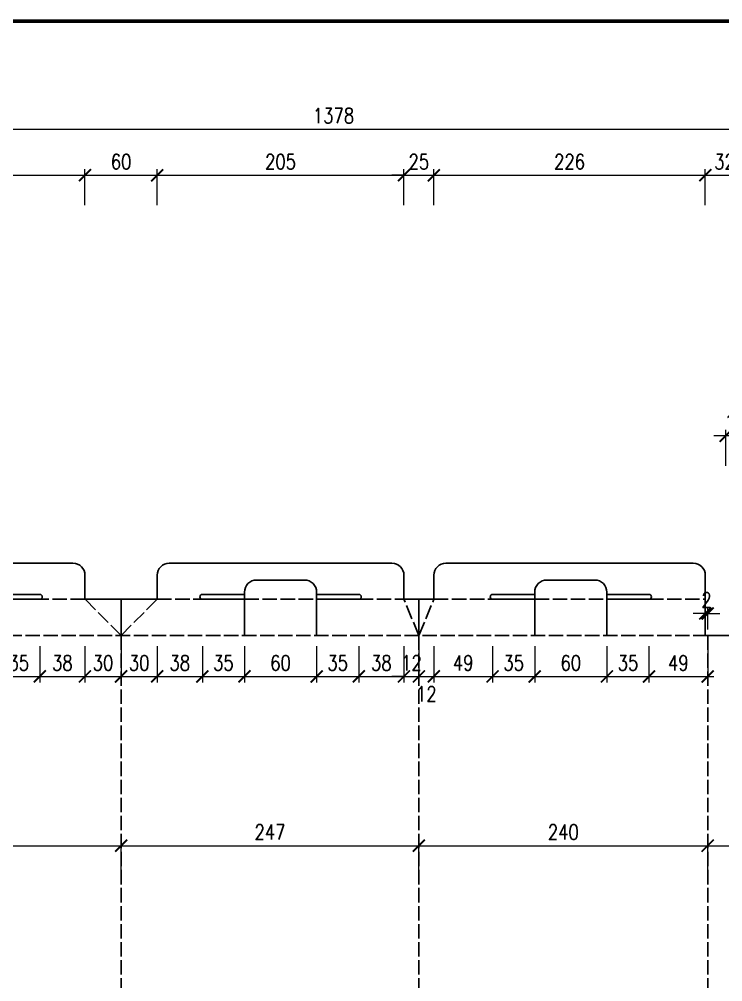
# Model space of a CAD drawing. Extents: x 5344 to 7391, y -1922 to -476.
# Drawn here: x 5915 to 6500, y -1276 to -476 of the extents above; entities that cross this region are included whole.
import ezdxf

# ---------------------------------------------------------------- set-up
doc = ezdxf.new("R2010")
doc.units = 0
doc.header["$MEASUREMENT"] = 0
doc.linetypes.add('ACAD_ISO02W100', pattern=[15, 12, -3])
doc.layers.add('A-ANNO-DIMS', color=6, linetype='Continuous', lineweight=18)
doc.layers.add('cut line', color=5, linetype='Continuous')
doc.layers.add('fold line', color=8, linetype='ACAD_ISO02W100')
doc.styles.add('Romans', font='romans.shx', dxfattribs={"width": 0.8, "bigfont": 'gbcbig.shx'})
doc.dimstyles.new('AED-P1', dxfattribs={"dimscale": 0, "dimtxt": 2.5, "dimasz": 2, "dimexe": 1, "dimexo": 1, "dimgap": 1, "dimtad": 1, "dimdec": 0, "dimzin": 0, "dimdsep": 46, "dimtxsty": 'Romans', "dimblk": 'ARCHTICK', "dimcen": 1, "dimdle": 1, "dimclrd": 256, "dimclre": 256, "dimclrt": 3, "dimazin": 0, "dimtfac": 1, "dimtdec": 0, "dimtix": 1, "dimtmove": 2, "dimatfit": 3, "dimfxl": 0, "dimtolj": 1, "dimtzin": 0, "dimlwd": -1, "dimlwe": -1, "dimarcsym": 0})

# ---------------------------------------------------------------- blocks, each defined once
blk = doc.blocks.new('_ArchTick')
at = {"color": 0, "linetype": 'ByBlock', "const_width": 0.15}
blk.add_lwpolyline([(-0.5, -0.5), (0.5, 0.5)], dxfattribs=at)
blk = doc.blocks.new('*D2')
at = {"layer": 'A-ANNO-DIMS', "transparency": 16777216}
for p, q in [((5752.52, -1187.9), (5752.52, -1157.9)), ((6000.01, -1187.9), (6000.01, -1157.9)), ((5747.52, -1162.9), (6005.01, -1162.9))]:
    blk.add_line(p, q, dxfattribs=at)
at = {"layer": 'Defpoints', "color": 0, "transparency": 16777216}
for p in [(6000.01, -1162.9), (5752.52, -1205.45), (6000.01, -1206.11)]:
    blk.add_point(p, dxfattribs=at)
at = {"layer": 'A-ANNO-DIMS', "transparency": 16777216, "xscale": 10, "yscale": 10, "zscale": 10, "rotation": 180}
blk.add_blockref('_ArchTick', (5752.52, -1162.9), dxfattribs=at)
at = {"layer": 'A-ANNO-DIMS', "transparency": 16777216, "xscale": 10, "yscale": 10, "zscale": 10}
blk.add_blockref('_ArchTick', (6000.01, -1162.9), dxfattribs=at)
at = {"layer": 'A-ANNO-DIMS', "color": 3, "transparency": 16777216, "insert": (5876.26, -1151.65), "char_height": 12.5, "attachment_point": 5, "style": 'Romans'}
blk.add_mtext('\\A1;247', dxfattribs=at)
blk = doc.blocks.new('*D3')
at = {"layer": 'A-ANNO-DIMS', "transparency": 16777216}
for p, q in [((6000.01, -1187.9), (6000.01, -1157.9)), ((6247.49, -1187.9), (6247.49, -1157.9)), ((5995.01, -1162.9), (6252.49, -1162.9))]:
    blk.add_line(p, q, dxfattribs=at)
at = {"layer": 'Defpoints', "color": 0, "transparency": 16777216}
for p in [(6247.49, -1162.9), (6000.01, -1206.11), (6247.49, -1206.11)]:
    blk.add_point(p, dxfattribs=at)
at = {"layer": 'A-ANNO-DIMS', "transparency": 16777216, "xscale": 10, "yscale": 10, "zscale": 10, "rotation": 180}
blk.add_blockref('_ArchTick', (6000.01, -1162.9), dxfattribs=at)
at = {"layer": 'A-ANNO-DIMS', "transparency": 16777216, "xscale": 10, "yscale": 10, "zscale": 10}
blk.add_blockref('_ArchTick', (6247.49, -1162.9), dxfattribs=at)
at = {"layer": 'A-ANNO-DIMS', "color": 3, "transparency": 16777216, "insert": (6123.75, -1151.65), "char_height": 12.5, "attachment_point": 5, "style": 'Romans'}
blk.add_mtext('\\A1;247', dxfattribs=at)
blk = doc.blocks.new('*D4')
at = {"layer": 'A-ANNO-DIMS', "transparency": 16777216}
for p, q in [((6247.49, -1187.9), (6247.49, -1157.9)), ((6487.49, -1187.9), (6487.49, -1157.9)), ((6242.49, -1162.9), (6492.49, -1162.9))]:
    blk.add_line(p, q, dxfattribs=at)
at = {"layer": 'Defpoints', "color": 0, "transparency": 16777216}
for p in [(6487.49, -1162.9), (6247.49, -1206.11), (6487.49, -1206.11)]:
    blk.add_point(p, dxfattribs=at)
at = {"layer": 'A-ANNO-DIMS', "transparency": 16777216, "xscale": 10, "yscale": 10, "zscale": 10, "rotation": 180}
blk.add_blockref('_ArchTick', (6247.49, -1162.9), dxfattribs=at)
at = {"layer": 'A-ANNO-DIMS', "transparency": 16777216, "xscale": 10, "yscale": 10, "zscale": 10}
blk.add_blockref('_ArchTick', (6487.49, -1162.9), dxfattribs=at)
at = {"layer": 'A-ANNO-DIMS', "color": 3, "transparency": 16777216, "insert": (6367.49, -1151.65), "char_height": 12.5, "attachment_point": 5, "style": 'Romans'}
blk.add_mtext('\\A1;240', dxfattribs=at)
blk = doc.blocks.new('*D12')
at = {"layer": 'A-ANNO-DIMS', "transparency": 16777216}
for p, q in [((5759.95, -605.57), (5975.01, -605.57)), ((5764.95, -630.57), (5764.95, -600.57)), ((5970.01, -630.57), (5970.01, -600.57))]:
    blk.add_line(p, q, dxfattribs=at)
at = {"layer": 'Defpoints', "color": 0, "transparency": 16777216}
for p in [(5970.01, -605.57), (5764.95, -948.07), (5970.01, -948.07)]:
    blk.add_point(p, dxfattribs=at)
at = {"layer": 'A-ANNO-DIMS', "transparency": 16777216, "xscale": 10, "yscale": 10, "zscale": 10, "rotation": 180}
blk.add_blockref('_ArchTick', (5764.95, -605.57), dxfattribs=at)
at = {"layer": 'A-ANNO-DIMS', "transparency": 16777216, "xscale": 10, "yscale": 10, "zscale": 10}
blk.add_blockref('_ArchTick', (5970.01, -605.57), dxfattribs=at)
at = {"layer": 'A-ANNO-DIMS', "color": 3, "transparency": 16777216, "insert": (5867.48, -594.32), "char_height": 12.5, "attachment_point": 5, "style": 'Romans'}
blk.add_mtext('\\A1;205', dxfattribs=at)
blk = doc.blocks.new('*D13')
at = {"layer": 'A-ANNO-DIMS', "transparency": 16777216}
for p, q in [((5965.01, -605.57), (6035.01, -605.57)), ((5970.01, -630.57), (5970.01, -600.57)), ((6030.01, -630.57), (6030.01, -600.57))]:
    blk.add_line(p, q, dxfattribs=at)
at = {"layer": 'Defpoints', "color": 0, "transparency": 16777216}
for p in [(6030.01, -605.57), (5970.01, -948.07), (6030.01, -948.07)]:
    blk.add_point(p, dxfattribs=at)
at = {"layer": 'A-ANNO-DIMS', "transparency": 16777216, "xscale": 10, "yscale": 10, "zscale": 10, "rotation": 180}
blk.add_blockref('_ArchTick', (5970.01, -605.57), dxfattribs=at)
at = {"layer": 'A-ANNO-DIMS', "transparency": 16777216, "xscale": 10, "yscale": 10, "zscale": 10}
blk.add_blockref('_ArchTick', (6030.01, -605.57), dxfattribs=at)
at = {"layer": 'A-ANNO-DIMS', "color": 3, "transparency": 16777216, "insert": (6000.01, -594.32), "char_height": 12.5, "attachment_point": 5, "style": 'Romans'}
blk.add_mtext('\\A1;60', dxfattribs=at)
blk = doc.blocks.new('*D14')
at = {"layer": 'A-ANNO-DIMS', "transparency": 16777216}
for p, q in [((6025.01, -605.57), (6240.07, -605.57)), ((6030.01, -630.57), (6030.01, -600.57)), ((6235.07, -630.57), (6235.07, -600.57))]:
    blk.add_line(p, q, dxfattribs=at)
at = {"layer": 'Defpoints', "color": 0, "transparency": 16777216}
for p in [(6235.07, -605.57), (6030.01, -948.07), (6235.07, -958.07)]:
    blk.add_point(p, dxfattribs=at)
at = {"layer": 'A-ANNO-DIMS', "transparency": 16777216, "xscale": 10, "yscale": 10, "zscale": 10, "rotation": 180}
blk.add_blockref('_ArchTick', (6030.01, -605.57), dxfattribs=at)
at = {"layer": 'A-ANNO-DIMS', "transparency": 16777216, "xscale": 10, "yscale": 10, "zscale": 10}
blk.add_blockref('_ArchTick', (6235.07, -605.57), dxfattribs=at)
at = {"layer": 'A-ANNO-DIMS', "color": 3, "transparency": 16777216, "insert": (6132.54, -594.32), "char_height": 12.5, "attachment_point": 5, "style": 'Romans'}
blk.add_mtext('\\A1;205', dxfattribs=at)
blk = doc.blocks.new('*D15')
at = {"layer": 'A-ANNO-DIMS', "transparency": 16777216}
for p, q in [((6235.07, -605.57), (6225.07, -605.57)), ((6235.07, -630.57), (6235.07, -600.57)), ((6235.07, -605.57), (6259.92, -605.57)), ((6259.92, -630.57), (6259.92, -600.57)), ((6259.92, -605.57), (6269.92, -605.57))]:
    blk.add_line(p, q, dxfattribs=at)
at = {"layer": 'Defpoints', "color": 0, "transparency": 16777216}
for p in [(6259.92, -605.57), (6235.07, -958.07), (6259.92, -958.07)]:
    blk.add_point(p, dxfattribs=at)
at = {"layer": 'A-ANNO-DIMS', "transparency": 16777216, "xscale": 10, "yscale": 10, "zscale": 10}
blk.add_blockref('_ArchTick', (6235.07, -605.57), dxfattribs=at)
at = {"layer": 'A-ANNO-DIMS', "transparency": 16777216, "xscale": 10, "yscale": 10, "zscale": 10, "rotation": 180}
blk.add_blockref('_ArchTick', (6259.92, -605.57), dxfattribs=at)
at = {"layer": 'A-ANNO-DIMS', "color": 3, "transparency": 16777216, "insert": (6247.49, -594.32), "char_height": 12.5, "attachment_point": 5, "style": 'Romans'}
blk.add_mtext('\\A1;25', dxfattribs=at)
blk = doc.blocks.new('*D16')
at = {"layer": 'A-ANNO-DIMS', "transparency": 16777216}
for p, q in [((6254.92, -605.57), (6490.49, -605.57)), ((6259.92, -630.57), (6259.92, -600.57)), ((6485.49, -630.57), (6485.49, -600.57))]:
    blk.add_line(p, q, dxfattribs=at)
at = {"layer": 'Defpoints', "color": 0, "transparency": 16777216}
for p in [(6485.49, -605.57), (6259.92, -958.07), (6485.49, -988.07)]:
    blk.add_point(p, dxfattribs=at)
at = {"layer": 'A-ANNO-DIMS', "transparency": 16777216, "xscale": 10, "yscale": 10, "zscale": 10, "rotation": 180}
blk.add_blockref('_ArchTick', (6259.92, -605.57), dxfattribs=at)
at = {"layer": 'A-ANNO-DIMS', "transparency": 16777216, "xscale": 10, "yscale": 10, "zscale": 10}
blk.add_blockref('_ArchTick', (6485.49, -605.57), dxfattribs=at)
at = {"layer": 'A-ANNO-DIMS', "color": 3, "transparency": 16777216, "insert": (6372.71, -594.32), "char_height": 12.5, "attachment_point": 5, "style": 'Romans'}
blk.add_mtext('\\A1;226', dxfattribs=at)
blk = doc.blocks.new('*D20')
at = {"layer": 'A-ANNO-DIMS', "transparency": 16777216}
for p, q in [((5482.52, -567.36), (6870.49, -567.36)), ((5487.52, -592.36), (5487.52, -562.36)), ((6865.49, -592.36), (6865.49, -562.36))]:
    blk.add_line(p, q, dxfattribs=at)
at = {"layer": 'Defpoints', "color": 0, "transparency": 16777216}
for p in [(6865.49, -567.36), (5487.52, -630.57), (6865.49, -630.57)]:
    blk.add_point(p, dxfattribs=at)
at = {"layer": 'A-ANNO-DIMS', "transparency": 16777216, "xscale": 10, "yscale": 10, "zscale": 10, "rotation": 180}
blk.add_blockref('_ArchTick', (5487.52, -567.36), dxfattribs=at)
at = {"layer": 'A-ANNO-DIMS', "transparency": 16777216, "xscale": 10, "yscale": 10, "zscale": 10}
blk.add_blockref('_ArchTick', (6865.49, -567.36), dxfattribs=at)
at = {"layer": 'A-ANNO-DIMS', "color": 3, "transparency": 16777216, "insert": (6176.51, -556.11), "char_height": 12.5, "attachment_point": 5, "style": 'Romans'}
blk.add_mtext('\\A1;1378', dxfattribs=at)
blk = doc.blocks.new('*D21')
at = {"layer": 'A-ANNO-DIMS', "transparency": 16777216}
for p, q in [((6480.49, -605.57), (6522.49, -605.57)), ((6485.49, -630.57), (6485.49, -600.57)), ((6517.49, -630.57), (6517.49, -600.57))]:
    blk.add_line(p, q, dxfattribs=at)
at = {"layer": 'Defpoints', "color": 0, "transparency": 16777216}
for p in [(6517.49, -605.57), (6517.49, -968.07), (6485.49, -988.07)]:
    blk.add_point(p, dxfattribs=at)
at = {"layer": 'A-ANNO-DIMS', "transparency": 16777216, "xscale": 10, "yscale": 10, "zscale": 10, "rotation": 180}
blk.add_blockref('_ArchTick', (6485.49, -605.57), dxfattribs=at)
at = {"layer": 'A-ANNO-DIMS', "transparency": 16777216, "xscale": 10, "yscale": 10, "zscale": 10}
blk.add_blockref('_ArchTick', (6517.49, -605.57), dxfattribs=at)
at = {"layer": 'A-ANNO-DIMS', "color": 3, "transparency": 16777216, "insert": (6501.49, -594.32), "char_height": 12.5, "attachment_point": 5, "style": 'Romans'}
blk.add_mtext('\\A1;32', dxfattribs=at)
blk = doc.blocks.new('*D32')
at = {"layer": 'A-ANNO-DIMS', "transparency": 16777216}
for p, q in [((5897.48, -997.19), (5897.48, -1027.19)), ((5932.48, -997.19), (5932.48, -1027.19)), ((5892.48, -1022.19), (5937.48, -1022.19))]:
    blk.add_line(p, q, dxfattribs=at)
at = {"layer": 'Defpoints', "color": 0, "transparency": 16777216}
for p in [(5932.48, -958.07), (5897.48, -988.07), (5932.48, -1022.19)]:
    blk.add_point(p, dxfattribs=at)
at = {"layer": 'A-ANNO-DIMS', "transparency": 16777216, "xscale": 10, "yscale": 10, "zscale": 10, "rotation": 180}
blk.add_blockref('_ArchTick', (5897.48, -1022.19), dxfattribs=at)
at = {"layer": 'A-ANNO-DIMS', "transparency": 16777216, "xscale": 10, "yscale": 10, "zscale": 10}
blk.add_blockref('_ArchTick', (5932.48, -1022.19), dxfattribs=at)
at = {"layer": 'A-ANNO-DIMS', "color": 3, "transparency": 16777216, "insert": (5914.98, -1010.94), "char_height": 12.5, "attachment_point": 5, "style": 'Romans'}
blk.add_mtext('\\A1;35', dxfattribs=at)
blk = doc.blocks.new('*D33')
at = {"layer": 'A-ANNO-DIMS', "transparency": 16777216}
for p, q in [((5932.48, -997.19), (5932.48, -1027.19)), ((5970.01, -997.19), (5970.01, -1027.19)), ((5927.48, -1022.19), (5975.01, -1022.19))]:
    blk.add_line(p, q, dxfattribs=at)
at = {"layer": 'Defpoints', "color": 0, "transparency": 16777216}
for p in [(5932.48, -958.07), (5970.01, -958.07), (5970.01, -1022.19)]:
    blk.add_point(p, dxfattribs=at)
at = {"layer": 'A-ANNO-DIMS', "transparency": 16777216, "xscale": 10, "yscale": 10, "zscale": 10, "rotation": 180}
blk.add_blockref('_ArchTick', (5932.48, -1022.19), dxfattribs=at)
at = {"layer": 'A-ANNO-DIMS', "transparency": 16777216, "xscale": 10, "yscale": 10, "zscale": 10}
blk.add_blockref('_ArchTick', (5970.01, -1022.19), dxfattribs=at)
at = {"layer": 'A-ANNO-DIMS', "color": 3, "transparency": 16777216, "insert": (5951.24, -1010.94), "char_height": 12.5, "attachment_point": 5, "style": 'Romans'}
blk.add_mtext('\\A1;38', dxfattribs=at)
blk = doc.blocks.new('*D34')
at = {"layer": 'A-ANNO-DIMS', "transparency": 16777216}
for p, q in [((5970.01, -997.19), (5970.01, -1027.19)), ((6000.01, -997.19), (6000.01, -1027.19)), ((5965.01, -1022.19), (6005.01, -1022.19))]:
    blk.add_line(p, q, dxfattribs=at)
at = {"layer": 'Defpoints', "color": 0, "transparency": 16777216}
for p in [(5970.01, -958.07), (6000.01, -988.07), (6000.01, -1022.19)]:
    blk.add_point(p, dxfattribs=at)
at = {"layer": 'A-ANNO-DIMS', "transparency": 16777216, "xscale": 10, "yscale": 10, "zscale": 10, "rotation": 180}
blk.add_blockref('_ArchTick', (5970.01, -1022.19), dxfattribs=at)
at = {"layer": 'A-ANNO-DIMS', "transparency": 16777216, "xscale": 10, "yscale": 10, "zscale": 10}
blk.add_blockref('_ArchTick', (6000.01, -1022.19), dxfattribs=at)
at = {"layer": 'A-ANNO-DIMS', "color": 3, "transparency": 16777216, "insert": (5985.01, -1010.94), "char_height": 12.5, "attachment_point": 5, "style": 'Romans'}
blk.add_mtext('\\A1;30', dxfattribs=at)
blk = doc.blocks.new('*D35')
at = {"layer": 'A-ANNO-DIMS', "transparency": 16777216}
for p, q in [((6000.01, -997.19), (6000.01, -1027.19)), ((6030.01, -997.19), (6030.01, -1027.19)), ((5995.01, -1022.19), (6035.01, -1022.19))]:
    blk.add_line(p, q, dxfattribs=at)
at = {"layer": 'Defpoints', "color": 0, "transparency": 16777216}
for p in [(6000.01, -958.07), (6030.01, -958.07), (6030.01, -1022.19)]:
    blk.add_point(p, dxfattribs=at)
at = {"layer": 'A-ANNO-DIMS', "transparency": 16777216, "xscale": 10, "yscale": 10, "zscale": 10, "rotation": 180}
blk.add_blockref('_ArchTick', (6000.01, -1022.19), dxfattribs=at)
at = {"layer": 'A-ANNO-DIMS', "transparency": 16777216, "xscale": 10, "yscale": 10, "zscale": 10}
blk.add_blockref('_ArchTick', (6030.01, -1022.19), dxfattribs=at)
at = {"layer": 'A-ANNO-DIMS', "color": 3, "transparency": 16777216, "insert": (6015.01, -1010.94), "char_height": 12.5, "attachment_point": 5, "style": 'Romans'}
blk.add_mtext('\\A1;30', dxfattribs=at)
blk = doc.blocks.new('*D36')
at = {"layer": 'A-ANNO-DIMS', "transparency": 16777216}
for p, q in [((6030.01, -997.19), (6030.01, -1027.19)), ((6067.54, -997.19), (6067.54, -1027.19)), ((6025.01, -1022.19), (6072.54, -1022.19))]:
    blk.add_line(p, q, dxfattribs=at)
at = {"layer": 'Defpoints', "color": 0, "transparency": 16777216}
for p in [(6030.01, -958.07), (6067.54, -958.07), (6067.54, -1022.19)]:
    blk.add_point(p, dxfattribs=at)
at = {"layer": 'A-ANNO-DIMS', "transparency": 16777216, "xscale": 10, "yscale": 10, "zscale": 10, "rotation": 180}
blk.add_blockref('_ArchTick', (6030.01, -1022.19), dxfattribs=at)
at = {"layer": 'A-ANNO-DIMS', "transparency": 16777216, "xscale": 10, "yscale": 10, "zscale": 10}
blk.add_blockref('_ArchTick', (6067.54, -1022.19), dxfattribs=at)
at = {"layer": 'A-ANNO-DIMS', "color": 3, "transparency": 16777216, "insert": (6048.77, -1010.94), "char_height": 12.5, "attachment_point": 5, "style": 'Romans'}
blk.add_mtext('\\A1;38', dxfattribs=at)
blk = doc.blocks.new('*D37')
at = {"layer": 'A-ANNO-DIMS', "transparency": 16777216}
for p, q in [((6067.54, -997.19), (6067.54, -1027.19)), ((6102.54, -997.19), (6102.54, -1027.19)), ((6062.54, -1022.19), (6107.54, -1022.19))]:
    blk.add_line(p, q, dxfattribs=at)
at = {"layer": 'Defpoints', "color": 0, "transparency": 16777216}
for p in [(6067.54, -958.07), (6102.54, -958.07), (6102.54, -1022.19)]:
    blk.add_point(p, dxfattribs=at)
at = {"layer": 'A-ANNO-DIMS', "transparency": 16777216, "xscale": 10, "yscale": 10, "zscale": 10, "rotation": 180}
blk.add_blockref('_ArchTick', (6067.54, -1022.19), dxfattribs=at)
at = {"layer": 'A-ANNO-DIMS', "transparency": 16777216, "xscale": 10, "yscale": 10, "zscale": 10}
blk.add_blockref('_ArchTick', (6102.54, -1022.19), dxfattribs=at)
at = {"layer": 'A-ANNO-DIMS', "color": 3, "transparency": 16777216, "insert": (6085.04, -1010.94), "char_height": 12.5, "attachment_point": 5, "style": 'Romans'}
blk.add_mtext('\\A1;35', dxfattribs=at)
blk = doc.blocks.new('*D38')
at = {"layer": 'A-ANNO-DIMS', "transparency": 16777216}
for p, q in [((6102.54, -997.19), (6102.54, -1027.19)), ((6162.54, -997.19), (6162.54, -1027.19)), ((6097.54, -1022.19), (6167.54, -1022.19))]:
    blk.add_line(p, q, dxfattribs=at)
at = {"layer": 'Defpoints', "color": 0, "transparency": 16777216}
for p in [(6102.54, -958.07), (6162.54, -970.07), (6162.54, -1022.19)]:
    blk.add_point(p, dxfattribs=at)
at = {"layer": 'A-ANNO-DIMS', "transparency": 16777216, "xscale": 10, "yscale": 10, "zscale": 10, "rotation": 180}
blk.add_blockref('_ArchTick', (6102.54, -1022.19), dxfattribs=at)
at = {"layer": 'A-ANNO-DIMS', "transparency": 16777216, "xscale": 10, "yscale": 10, "zscale": 10}
blk.add_blockref('_ArchTick', (6162.54, -1022.19), dxfattribs=at)
at = {"layer": 'A-ANNO-DIMS', "color": 3, "transparency": 16777216, "insert": (6132.54, -1010.94), "char_height": 12.5, "attachment_point": 5, "style": 'Romans'}
blk.add_mtext('\\A1;60', dxfattribs=at)
blk = doc.blocks.new('*D39')
at = {"layer": 'A-ANNO-DIMS', "transparency": 16777216}
for p, q in [((6162.54, -997.19), (6162.54, -1027.19)), ((6197.54, -997.19), (6197.54, -1027.19)), ((6157.54, -1022.19), (6202.54, -1022.19))]:
    blk.add_line(p, q, dxfattribs=at)
at = {"layer": 'Defpoints', "color": 0, "transparency": 16777216}
for p in [(6197.54, -958.07), (6162.54, -970.07), (6197.54, -1022.19)]:
    blk.add_point(p, dxfattribs=at)
at = {"layer": 'A-ANNO-DIMS', "transparency": 16777216, "xscale": 10, "yscale": 10, "zscale": 10, "rotation": 180}
blk.add_blockref('_ArchTick', (6162.54, -1022.19), dxfattribs=at)
at = {"layer": 'A-ANNO-DIMS', "transparency": 16777216, "xscale": 10, "yscale": 10, "zscale": 10}
blk.add_blockref('_ArchTick', (6197.54, -1022.19), dxfattribs=at)
at = {"layer": 'A-ANNO-DIMS', "color": 3, "transparency": 16777216, "insert": (6180.04, -1010.94), "char_height": 12.5, "attachment_point": 5, "style": 'Romans'}
blk.add_mtext('\\A1;35', dxfattribs=at)
blk = doc.blocks.new('*D40')
at = {"layer": 'A-ANNO-DIMS', "transparency": 16777216}
for p, q in [((6197.54, -997.19), (6197.54, -1027.19)), ((6235.07, -997.19), (6235.07, -1027.19)), ((6192.54, -1022.19), (6240.07, -1022.19))]:
    blk.add_line(p, q, dxfattribs=at)
at = {"layer": 'Defpoints', "color": 0, "transparency": 16777216}
for p in [(6197.54, -958.07), (6235.07, -958.07), (6235.07, -1022.19)]:
    blk.add_point(p, dxfattribs=at)
at = {"layer": 'A-ANNO-DIMS', "transparency": 16777216, "xscale": 10, "yscale": 10, "zscale": 10, "rotation": 180}
blk.add_blockref('_ArchTick', (6197.54, -1022.19), dxfattribs=at)
at = {"layer": 'A-ANNO-DIMS', "transparency": 16777216, "xscale": 10, "yscale": 10, "zscale": 10}
blk.add_blockref('_ArchTick', (6235.07, -1022.19), dxfattribs=at)
at = {"layer": 'A-ANNO-DIMS', "color": 3, "transparency": 16777216, "insert": (6216.3, -1010.94), "char_height": 12.5, "attachment_point": 5, "style": 'Romans'}
blk.add_mtext('\\A1;38', dxfattribs=at)
blk = doc.blocks.new('*D41')
at = {"layer": 'A-ANNO-DIMS', "transparency": 16777216}
for p, q in [((6235.07, -997.19), (6235.07, -1027.19)), ((6247.49, -997.19), (6247.49, -1027.19)), ((6235.07, -1022.19), (6225.07, -1022.19)), ((6235.07, -1022.19), (6247.49, -1022.19)), ((6247.49, -1022.19), (6257.49, -1022.19))]:
    blk.add_line(p, q, dxfattribs=at)
at = {"layer": 'Defpoints', "color": 0, "transparency": 16777216}
for p in [(6235.07, -958.07), (6247.49, -988.07), (6247.49, -1022.19)]:
    blk.add_point(p, dxfattribs=at)
at = {"layer": 'A-ANNO-DIMS', "transparency": 16777216, "xscale": 10, "yscale": 10, "zscale": 10}
blk.add_blockref('_ArchTick', (6235.07, -1022.19), dxfattribs=at)
at = {"layer": 'A-ANNO-DIMS', "transparency": 16777216, "xscale": 10, "yscale": 10, "zscale": 10, "rotation": 180}
blk.add_blockref('_ArchTick', (6247.49, -1022.19), dxfattribs=at)
at = {"layer": 'A-ANNO-DIMS', "color": 3, "transparency": 16777216, "insert": (6241.28, -1010.94), "char_height": 12.5, "attachment_point": 5, "style": 'Romans'}
blk.add_mtext('\\A1;12', dxfattribs=at)
blk = doc.blocks.new('*D42')
at = {"layer": 'A-ANNO-DIMS', "transparency": 16777216}
for p, q in [((6247.49, -997.19), (6247.49, -1027.19)), ((6259.92, -997.19), (6259.92, -1027.19)), ((6242.49, -1022.19), (6264.92, -1022.19))]:
    blk.add_line(p, q, dxfattribs=at)
at = {"layer": 'Defpoints', "color": 0, "transparency": 16777216}
for p in [(6247.49, -958.07), (6259.92, -958.07), (6259.92, -1022.19)]:
    blk.add_point(p, dxfattribs=at)
at = {"layer": 'A-ANNO-DIMS', "transparency": 16777216, "xscale": 10, "yscale": 10, "zscale": 10, "rotation": 180}
blk.add_blockref('_ArchTick', (6247.49, -1022.19), dxfattribs=at)
at = {"layer": 'A-ANNO-DIMS', "transparency": 16777216, "xscale": 10, "yscale": 10, "zscale": 10}
blk.add_blockref('_ArchTick', (6259.92, -1022.19), dxfattribs=at)
at = {"layer": 'A-ANNO-DIMS', "color": 3, "transparency": 16777216, "insert": (6253.71, -1036.79), "char_height": 12.5, "attachment_point": 5, "style": 'Romans'}
blk.add_mtext('\\A1;12', dxfattribs=at)
blk = doc.blocks.new('*D43')
at = {"layer": 'A-ANNO-DIMS', "transparency": 16777216}
for p, q in [((6259.92, -997.19), (6259.92, -1027.19)), ((6308.71, -997.19), (6308.71, -1027.19)), ((6254.92, -1022.19), (6313.71, -1022.19))]:
    blk.add_line(p, q, dxfattribs=at)
at = {"layer": 'Defpoints', "color": 0, "transparency": 16777216}
for p in [(6259.92, -958.07), (6308.71, -958.07), (6308.71, -1022.19)]:
    blk.add_point(p, dxfattribs=at)
at = {"layer": 'A-ANNO-DIMS', "transparency": 16777216, "xscale": 10, "yscale": 10, "zscale": 10, "rotation": 180}
blk.add_blockref('_ArchTick', (6259.92, -1022.19), dxfattribs=at)
at = {"layer": 'A-ANNO-DIMS', "transparency": 16777216, "xscale": 10, "yscale": 10, "zscale": 10}
blk.add_blockref('_ArchTick', (6308.71, -1022.19), dxfattribs=at)
at = {"layer": 'A-ANNO-DIMS', "color": 3, "transparency": 16777216, "insert": (6284.31, -1010.94), "char_height": 12.5, "attachment_point": 5, "style": 'Romans'}
blk.add_mtext('\\A1;49', dxfattribs=at)
blk = doc.blocks.new('*D44')
at = {"layer": 'A-ANNO-DIMS', "transparency": 16777216}
for p, q in [((6308.71, -997.19), (6308.71, -1027.19)), ((6343.71, -997.19), (6343.71, -1027.19)), ((6303.71, -1022.19), (6348.71, -1022.19))]:
    blk.add_line(p, q, dxfattribs=at)
at = {"layer": 'Defpoints', "color": 0, "transparency": 16777216}
for p in [(6308.71, -958.07), (6343.71, -958.07), (6343.71, -1022.19)]:
    blk.add_point(p, dxfattribs=at)
at = {"layer": 'A-ANNO-DIMS', "transparency": 16777216, "xscale": 10, "yscale": 10, "zscale": 10, "rotation": 180}
blk.add_blockref('_ArchTick', (6308.71, -1022.19), dxfattribs=at)
at = {"layer": 'A-ANNO-DIMS', "transparency": 16777216, "xscale": 10, "yscale": 10, "zscale": 10}
blk.add_blockref('_ArchTick', (6343.71, -1022.19), dxfattribs=at)
at = {"layer": 'A-ANNO-DIMS', "color": 3, "transparency": 16777216, "insert": (6326.21, -1010.94), "char_height": 12.5, "attachment_point": 5, "style": 'Romans'}
blk.add_mtext('\\A1;35', dxfattribs=at)
blk = doc.blocks.new('*D45')
at = {"layer": 'A-ANNO-DIMS', "transparency": 16777216}
for p, q in [((6343.71, -997.19), (6343.71, -1027.19)), ((6403.71, -997.19), (6403.71, -1027.19)), ((6338.71, -1022.19), (6408.71, -1022.19))]:
    blk.add_line(p, q, dxfattribs=at)
at = {"layer": 'Defpoints', "color": 0, "transparency": 16777216}
for p in [(6343.71, -958.07), (6403.71, -958.07), (6403.71, -1022.19)]:
    blk.add_point(p, dxfattribs=at)
at = {"layer": 'A-ANNO-DIMS', "transparency": 16777216, "xscale": 10, "yscale": 10, "zscale": 10, "rotation": 180}
blk.add_blockref('_ArchTick', (6343.71, -1022.19), dxfattribs=at)
at = {"layer": 'A-ANNO-DIMS', "transparency": 16777216, "xscale": 10, "yscale": 10, "zscale": 10}
blk.add_blockref('_ArchTick', (6403.71, -1022.19), dxfattribs=at)
at = {"layer": 'A-ANNO-DIMS', "color": 3, "transparency": 16777216, "insert": (6373.71, -1010.94), "char_height": 12.5, "attachment_point": 5, "style": 'Romans'}
blk.add_mtext('\\A1;60', dxfattribs=at)
blk = doc.blocks.new('*D46')
at = {"layer": 'A-ANNO-DIMS', "transparency": 16777216}
for p, q in [((6403.71, -997.19), (6403.71, -1027.19)), ((6438.71, -997.19), (6438.71, -1027.19)), ((6398.71, -1022.19), (6443.71, -1022.19))]:
    blk.add_line(p, q, dxfattribs=at)
at = {"layer": 'Defpoints', "color": 0, "transparency": 16777216}
for p in [(6403.71, -958.07), (6438.71, -958.07), (6438.71, -1022.19)]:
    blk.add_point(p, dxfattribs=at)
at = {"layer": 'A-ANNO-DIMS', "transparency": 16777216, "xscale": 10, "yscale": 10, "zscale": 10, "rotation": 180}
blk.add_blockref('_ArchTick', (6403.71, -1022.19), dxfattribs=at)
at = {"layer": 'A-ANNO-DIMS', "transparency": 16777216, "xscale": 10, "yscale": 10, "zscale": 10}
blk.add_blockref('_ArchTick', (6438.71, -1022.19), dxfattribs=at)
at = {"layer": 'A-ANNO-DIMS', "color": 3, "transparency": 16777216, "insert": (6421.21, -1010.94), "char_height": 12.5, "attachment_point": 5, "style": 'Romans'}
blk.add_mtext('\\A1;35', dxfattribs=at)
blk = doc.blocks.new('*D47')
at = {"layer": 'A-ANNO-DIMS', "transparency": 16777216}
for p, q in [((6438.71, -997.19), (6438.71, -1027.19)), ((6487.49, -997.19), (6487.49, -1027.19)), ((6433.71, -1022.19), (6492.49, -1022.19))]:
    blk.add_line(p, q, dxfattribs=at)
at = {"layer": 'Defpoints', "color": 0, "transparency": 16777216}
for p in [(6438.71, -958.07), (6487.49, -988.07), (6487.49, -1022.19)]:
    blk.add_point(p, dxfattribs=at)
at = {"layer": 'A-ANNO-DIMS', "transparency": 16777216, "xscale": 10, "yscale": 10, "zscale": 10, "rotation": 180}
blk.add_blockref('_ArchTick', (6438.71, -1022.19), dxfattribs=at)
at = {"layer": 'A-ANNO-DIMS', "transparency": 16777216, "xscale": 10, "yscale": 10, "zscale": 10}
blk.add_blockref('_ArchTick', (6487.49, -1022.19), dxfattribs=at)
at = {"layer": 'A-ANNO-DIMS', "color": 3, "transparency": 16777216, "insert": (6463.1, -1010.94), "char_height": 12.5, "attachment_point": 5, "style": 'Romans'}
blk.add_mtext('\\A1;49', dxfattribs=at)
blk = doc.blocks.new('*D49')
at = {"layer": 'A-ANNO-DIMS', "transparency": 16777216}
for p, q in [((6485.49, -983.07), (6485.49, -964.82)), ((6487.49, -983.07), (6487.49, -964.82)), ((6485.49, -969.82), (6475.49, -969.82)), ((6485.49, -969.82), (6487.49, -969.82)), ((6487.49, -969.82), (6497.49, -969.82))]:
    blk.add_line(p, q, dxfattribs=at)
at = {"layer": 'Defpoints', "color": 0, "transparency": 16777216}
for p in [(6487.49, -969.82), (6485.49, -988.07), (6487.49, -988.07)]:
    blk.add_point(p, dxfattribs=at)
at = {"layer": 'A-ANNO-DIMS', "transparency": 16777216, "xscale": 10, "yscale": 10, "zscale": 10}
blk.add_blockref('_ArchTick', (6485.49, -969.82), dxfattribs=at)
at = {"layer": 'A-ANNO-DIMS', "transparency": 16777216, "xscale": 10, "yscale": 10, "zscale": 10, "rotation": 180}
blk.add_blockref('_ArchTick', (6487.49, -969.82), dxfattribs=at)
at = {"layer": 'A-ANNO-DIMS', "color": 3, "transparency": 16777216, "insert": (6486.49, -958.57), "char_height": 12.5, "attachment_point": 5, "style": 'Romans'}
blk.add_mtext('\\A1;2', dxfattribs=at)
blk = doc.blocks.new('*D173')
at = {"layer": 'A-ANNO-DIMS', "transparency": 16777216}
for p, q in [((6502.49, -822.22), (6492.49, -822.22)), ((6502.49, -847.22), (6502.49, -817.22)), ((6517.49, -822.22), (6502.49, -822.22)), ((6517.49, -843.07), (6517.49, -817.22)), ((6517.49, -822.22), (6527.49, -822.22))]:
    blk.add_line(p, q, dxfattribs=at)
at = {"layer": 'Defpoints', "color": 0, "transparency": 16777216}
for p in [(6502.49, -822.22), (6517.49, -848.07), (6502.49, -853.07)]:
    blk.add_point(p, dxfattribs=at)
at = {"layer": 'A-ANNO-DIMS', "transparency": 16777216, "xscale": 10, "yscale": 10, "zscale": 10}
blk.add_blockref('_ArchTick', (6502.49, -822.22), dxfattribs=at)
at = {"layer": 'A-ANNO-DIMS', "transparency": 16777216, "xscale": 10, "yscale": 10, "zscale": 10, "rotation": 180}
blk.add_blockref('_ArchTick', (6517.49, -822.22), dxfattribs=at)
at = {"layer": 'A-ANNO-DIMS', "color": 3, "transparency": 16777216, "insert": (6509.99, -810.97), "char_height": 12.5, "attachment_point": 5, "style": 'Romans'}
blk.add_mtext('\\A1;15', dxfattribs=at)
blk = doc.blocks.new('*D177')
at = {"layer": 'A-ANNO-DIMS', "transparency": 16777216}
for p, q in [((6487.49, -1187.9), (6487.49, -1157.9)), ((6588.99, -1174.32), (6588.99, -1157.9)), ((6482.49, -1162.9), (6593.99, -1162.9))]:
    blk.add_line(p, q, dxfattribs=at)
at = {"layer": 'Defpoints', "color": 0, "transparency": 16777216}
for p in [(6588.99, -1162.9), (6588.99, -1179.32), (6487.49, -1206.11)]:
    blk.add_point(p, dxfattribs=at)
at = {"layer": 'A-ANNO-DIMS', "transparency": 16777216, "xscale": 10, "yscale": 10, "zscale": 10, "rotation": 180}
blk.add_blockref('_ArchTick', (6487.49, -1162.9), dxfattribs=at)
at = {"layer": 'A-ANNO-DIMS', "transparency": 16777216, "xscale": 10, "yscale": 10, "zscale": 10}
blk.add_blockref('_ArchTick', (6588.99, -1162.9), dxfattribs=at)
at = {"layer": 'A-ANNO-DIMS', "color": 3, "transparency": 16777216, "insert": (6538.24, -1151.65), "char_height": 12.5, "attachment_point": 5, "style": 'Romans'}
blk.add_mtext('\\A1;102', dxfattribs=at)

msp = doc.modelspace()

# ---------------------------------------------------------------- linework, layer by layer
at = {"const_width": 3}
msp.add_lwpolyline([(5345.95, -1920.82), (7389.58, -1920.82), (7389.58, -477.4), (5345.95, -477.4)], close=True, dxfattribs=at)
at = {"layer": 'cut line', "linetype": 'Continuous'}
for p, q in [((5960.01, -928.07), (5774.95, -928.07)), ((6225.07, -928.07), (6040.01, -928.07)), ((6475.49, -928.07), (6269.92, -928.07)), ((5970.01, -958.07), (5970.01, -938.07)), ((6030.01, -958.07), (6030.01, -938.07)), ((6235.07, -958.07), (6235.07, -938.07)), ((6259.92, -958.07), (6259.92, -938.07)), ((6485.49, -938.07), (6485.49, -988.07)), ((5970.01, -958.07), (6030.01, -958.07)), ((6000.01, -958.07), (6000.01, -988.07)), ((6235.07, -958.07), (6259.92, -958.07)), ((6247.49, -958.07), (6247.49, -988.07)), ((6517.49, -988.07), (6487.49, -988.07))]:
    msp.add_line(p, q, dxfattribs=at)
for points in [[(6102.54, -988.07), (6102.54, -952.07, -0.414214), (6112.54, -942.07), (6152.54, -942.07, -0.414214), (6162.54, -952.07), (6162.54, -988.07)], [(6343.71, -988.07), (6343.71, -952.07, -0.414214), (6353.71, -942.07), (6393.71, -942.07, -0.414214), (6403.71, -952.07), (6403.71, -988.07)], [(5897.48, -954.07), (5932.48, -954.07, -1), (5932.48, -958.07), (5897.48, -958.07)], [(6102.54, -954.07), (6067.54, -954.07, 1), (6067.54, -958.07), (6102.54, -958.07)], [(6162.54, -954.07), (6197.54, -954.07, -1), (6197.54, -958.07), (6162.54, -958.07)], [(6343.71, -954.07), (6308.71, -954.07, 1), (6308.71, -958.07), (6343.71, -958.07)], [(6403.71, -954.07), (6438.71, -954.07, -1), (6438.71, -958.07), (6403.71, -958.07)]]:
    msp.add_lwpolyline(points, format="xyb", dxfattribs=at)
for centre, start, end in [((5960.01, -938.07), 360, 90), ((6040.01, -938.07), 90, 180), ((6225.07, -938.07), 0, 90), ((6269.92, -938.07), 90, 180), ((6475.49, -938.07), 360, 90)]:
    msp.add_arc(centre, 10, start, end, dxfattribs=at)
at = {"layer": 'fold line'}
for p, q in [((5970.01, -958.07), (5932.48, -958.07)), ((6000.01, -988.07), (5970.01, -958.07)), ((6000.01, -988.07), (6030.01, -958.07)), ((6030.01, -958.07), (6067.54, -958.07)), ((6102.54, -958.07), (6162.54, -958.07)), ((6197.54, -958.07), (6235.07, -958.07)), ((6247.49, -988.07), (6235.07, -958.07)), ((6247.49, -988.07), (6259.92, -958.07)), ((6259.92, -958.07), (6308.71, -958.07)), ((6343.71, -958.07), (6403.71, -958.07)), ((6438.71, -958.07), (6485.49, -958.07)), ((6487.49, -988.07), (5512.52, -988.07)), ((6000.01, -988.07), (6000.01, -1323.07)), ((6247.49, -988.07), (6247.49, -1323.07)), ((6487.49, -988.07), (6487.49, -1323.07))]:
    msp.add_line(p, q, dxfattribs=at)

# ---------------------------------------------------------------- dimensions: what is measured, and where the dimension line sits
at = {"layer": 'A-ANNO-DIMS'}
for base, p1, p2, picture, middle in [((6865.49, -567.36), (5487.52, -630.57), (6865.49, -630.57), '*D20', (6176.51, -556.11)), ((5970.01, -605.57), (5764.95, -948.07), (5970.01, -948.07), '*D12', (5867.48, -594.32)), ((6030.01, -605.57), (5970.01, -948.07), (6030.01, -948.07), '*D13', (6000.01, -594.32)), ((6235.07, -605.57), (6030.01, -948.07), (6235.07, -958.07), '*D14', (6132.54, -594.32)), ((6259.92, -605.57), (6235.07, -958.07), (6259.92, -958.07), '*D15', (6247.49, -594.32)), ((6485.49, -605.57), (6259.92, -958.07), (6485.49, -988.07), '*D16', (6372.71, -594.32)), ((6517.49, -605.57), (6485.49, -988.07), (6517.49, -968.07), '*D21', (6501.49, -594.32)), ((6502.49, -822.22), (6517.49, -848.07), (6502.49, -853.07), '*D173', (6509.99, -810.97)), ((6487.49, -969.82), (6485.49, -988.07), (6487.49, -988.07), '*D49', (6486.49, -958.57)), ((5932.48, -1022.19), (5897.48, -988.07), (5932.48, -958.07), '*D32', (5914.98, -1010.94)), ((5970.01, -1022.19), (5932.48, -958.07), (5970.01, -958.07), '*D33', (5951.24, -1010.94)), ((6000.01, -1022.19), (5970.01, -958.07), (6000.01, -988.07), '*D34', (5985.01, -1010.94)), ((6030.01, -1022.19), (6000.01, -958.07), (6030.01, -958.07), '*D35', (6015.01, -1010.94)), ((6067.54, -1022.19), (6030.01, -958.07), (6067.54, -958.07), '*D36', (6048.77, -1010.94)), ((6102.54, -1022.19), (6067.54, -958.07), (6102.54, -958.07), '*D37', (6085.04, -1010.94)), ((6162.54, -1022.19), (6102.54, -958.07), (6162.54, -970.07), '*D38', (6132.54, -1010.94)), ((6197.54, -1022.19), (6162.54, -970.07), (6197.54, -958.07), '*D39', (6180.04, -1010.94)), ((6235.07, -1022.19), (6197.54, -958.07), (6235.07, -958.07), '*D40', (6216.3, -1010.94)), ((6247.49, -1022.19), (6235.07, -958.07), (6247.49, -988.07), '*D41', (6241.28, -1010.94)), ((6308.71, -1022.19), (6259.92, -958.07), (6308.71, -958.07), '*D43', (6284.31, -1010.94)), ((6343.71, -1022.19), (6308.71, -958.07), (6343.71, -958.07), '*D44', (6326.21, -1010.94)), ((6403.71, -1022.19), (6343.71, -958.07), (6403.71, -958.07), '*D45', (6373.71, -1010.94)), ((6438.71, -1022.19), (6403.71, -958.07), (6438.71, -958.07), '*D46', (6421.21, -1010.94)), ((6487.49, -1022.19), (6438.71, -958.07), (6487.49, -988.07), '*D47', (6463.1, -1010.94)), ((6000.01, -1162.9), (5752.52, -1205.45), (6000.01, -1206.11), '*D2', (5876.26, -1151.65)), ((6247.49, -1162.9), (6000.01, -1206.11), (6247.49, -1206.11), '*D3', (6123.75, -1151.65)), ((6487.49, -1162.9), (6247.49, -1206.11), (6487.49, -1206.11), '*D4', (6367.49, -1151.65)), ((6588.9938997, -1162.89938298), (6487.4938997, -1206.11168086), (6588.9938997, -1179.31810664), '*D177', (6538.2438997, -1151.64938298))]:
    dim = msp.add_linear_dim(base=base, p1=p1, p2=p2, dimstyle='AED-P1', override={"dimscale": 5, "dimsah": 1}, dxfattribs=at)
    dim.commit()
    dim.dimension.update_dxf_attribs({"geometry": picture, "text_midpoint": middle})
dim = msp.add_linear_dim(base=(6259.92, -1022.19), p1=(6247.49, -958.07), p2=(6259.92, -958.07), dimstyle='AED-P1', override={"dimscale": 5, "dimsah": 1}, dxfattribs=at)
dim.commit()
dim.dimension.update_dxf_attribs({"geometry": '*D42', "text_midpoint": (6253.71, -1036.79), "dimtype": 160})

doc.saveas('drawing.dxf')
